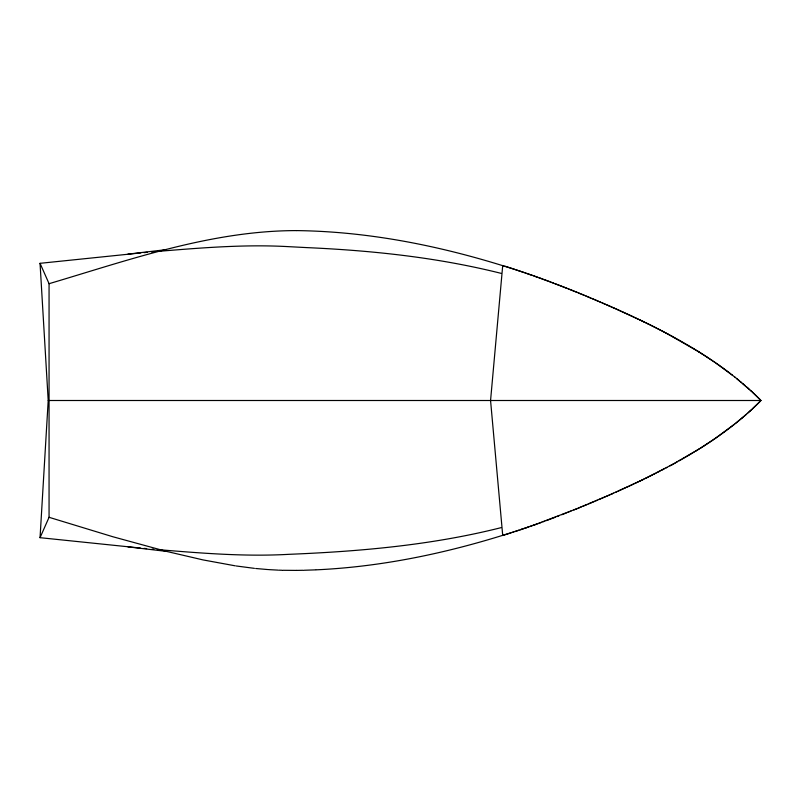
<?xml version="1.0" encoding="UTF-8"?>
<svg xmlns="http://www.w3.org/2000/svg" width="801" height="801" viewBox="0 0 801 801"><rect width="100%" height="100%" fill="white"/><g stroke="black" fill="none" stroke-linecap="round" stroke-linejoin="round"><path stroke-width="1.2" d="M140.405 548.044L40.05 537.681L48.21 400.5L40.05 263.319L140.756 252.926M511.158 532.815L502.718 535.499L490.562 400.5L502.718 265.501L503.919 265.882M40.05 537.681L49.061 517.306L49.061 283.694L40.05 263.319M760.509 400.049L760.509 400.951M755.333 394.923L760.95 400.5L757.376 404.094M760.289 401.181L758.497 402.973M758.277 403.203L755.333 406.077M757.145 404.315L751.879 409.341M755.103 406.297L754.182 407.178M753.951 407.389L752.57 408.7M751.939 409.281L750.006 411.063M751.528 409.661L746.232 414.437M749.776 411.273L748.134 412.755M746.472 414.217L735.048 423.779M745.991 414.648L744.319 416.099M743.358 416.931L742.397 417.752M742.157 417.952L740.945 418.973M739.964 419.784L738.752 420.795M738.502 420.996L735.799 423.188M734.827 423.949L714.933 438.648M734.307 424.37L730.312 427.484M730.061 427.674L729.551 428.064M729.3 428.255L728.55 428.825M728.289 429.026L726.517 430.347M726.267 430.537L725.506 431.108M725.245 431.298L724.484 431.859M724.224 432.049L722.432 433.351M722.182 433.541L721.661 433.912M720.89 434.462L721.411 434.092M720.64 434.643L719.348 435.564M719.088 435.744L717.786 436.655M717.536 436.835L715.714 438.107M715.473 438.247L714.402 438.998M713.881 439.359L714.612 438.838M713.621 439.539L713.1 439.899M714.192 439.128L711.789 440.78M711.518 440.961L709.416 442.362M712.469 440.3L700.905 447.869M709.155 442.542L708.094 443.243M707.834 443.414L706.772 444.104M706.502 444.285L705.711 444.795M705.441 444.976L704.379 445.656M704.109 445.827L703.048 446.517M702.777 446.688L701.436 447.529M700.364 448.21L701.145 447.689M700.645 448.009L699.023 449.051M698.492 449.381L699.133 448.96M698.622 449.271L672.75 464.31L642.022 480.059M697.951 449.721L696.329 450.713M696.059 450.883L695.528 451.213M694.437 451.874L693.356 452.525M692.815 452.855L691.463 453.676M690.913 453.997L689.821 454.648M689.551 454.808L688.46 455.449M688.189 455.609L686.827 456.41M686.547 456.57L685.456 457.211M684.084 458.002L684.905 457.521M683.533 458.312L682.162 459.103M681.331 459.574L680.78 459.884M680.229 460.195L679.128 460.815M677.195 461.897L676.084 462.517M675.804 462.668L674.973 463.128M674.142 463.589L673.311 464.039M673.03 464.2L672.199 464.65M671.088 465.251L671.919 464.8M670.807 465.401L669.966 465.852M666.903 467.494L666.062 467.944M664.099 468.975L663.538 469.276M663.258 469.416L662.697 469.706M662.137 470.007L661.286 470.437M660.164 471.028L659.603 471.318M659.323 471.459L658.752 471.749M658.192 472.039L657.631 472.33M656.219 473.041L656.78 472.76M655.088 473.621L654.517 473.902M653.956 474.192L653.386 474.472M652.254 475.043L652.825 474.753M651.694 475.323L649.421 476.455M648.289 477.016L648.85 476.735M647.719 477.296L646.297 477.987M645.155 478.547L646.017 478.127M642.592 479.789L643.964 479.068M641.17 480.47L642.462 479.799M640.97 480.52L639.739 481.161M640.6 480.75L641.721 480.159M639.468 481.241L636.875 482.522M639.168 481.431L640.219 480.88M636.304 482.793L634.873 483.464M638.717 481.591L611.233 494.197M634.012 483.864L631.719 484.935M630.858 485.336L629.135 486.137M628.274 486.537L626.252 487.459M625.681 487.729L623.949 488.51M623.378 488.77L621.065 489.822M620.204 490.212L618.182 491.113M617.02 491.634L615.859 492.144M613.546 493.176L612.385 493.686M609.491 494.958L612.064 493.766M608.62 495.338L606.007 496.48M610.432 494.487L604.555 497.111M605.516 496.63L601.651 498.362M603.874 497.341L573.886 509.947M601.07 498.612L598.737 499.614M597.286 500.235L595.824 500.855M594.662 501.356L591.448 502.708M590.868 502.948L588.535 503.929M587.073 504.54L585.611 505.151M585.02 505.391L582.687 506.362M581.216 506.963L578.292 508.154M577.411 508.515L575.358 509.346M574.998 509.416L534.828 524.775M570.953 511.118L569.481 511.709M567.709 512.41L568.6 512.059M566.237 512.99L566.828 512.76M565.356 513.331L561.821 514.723M558.868 515.864L557.096 516.545M555.614 517.106L554.132 517.676M553.841 517.786L551.178 518.788M550.587 519.018L547.914 520.009M546.132 520.67L547.614 520.119M543.168 521.771L544.65 521.221M541.676 522.312L539.894 522.963M538.102 523.604L538.703 523.393M536.62 524.134L537.211 523.924M534.227 524.985L536.34 524.144M533.035 525.406L535.058 524.605M532.515 525.506L526.167 527.809M533.786 525.055L529.751 526.567M527.959 527.188L528.56 526.978M527.769 527.158L524.365 528.42M525.957 527.779L522.572 529.03M524.144 528.4L520.77 529.641M520.47 529.741L522.332 529.02M521.421 529.331C455.118 551.338 386.142 566.627 316.215 569.831M518.978 530.242L516.875 530.943M516.275 531.143L514.773 531.644M512.36 532.425L513.561 532.034M49.061 283.694C129.712 259.784 211.314 230.668 296.44 230.598M501.306 527.599C431.909 545.131 360.3 551.418 288.971 554.322C245.066 556.815 201.111 553.171 157.366 549.566M127.91 254.137L166.418 249.622M143.97 252.625L147.184 252.335M151.469 251.955L154.683 251.674M157.897 251.394C201.221 247.839 244.756 244.215 288.23 246.638L306.433 247.589C371.954 250.503 437.576 257.401 501.306 273.401M315.684 569.861L304.16 570.262M303.329 570.282L296.53 570.402M296.44 570.402L282.743 570.292M48.21 400.5L490.412 400.5M490.562 400.5L760.95 400.5M296.53 230.598C372.235 231.519 447.168 247.269 518.898 270.828M282.012 570.272L278.868 570.162M278.007 570.122L268.395 569.601M267.714 569.551L255.669 568.49M152.01 549.096L153.792 549.246M143.97 548.375L146.653 548.615M254.428 568.36L236.225 565.977M127.91 546.863L166.418 551.378L203.074 559.919L235.234 565.826M166.418 551.378L112.821 536.74L49.061 517.306M505.131 266.262L506.643 266.733M507.243 266.923L514.773 269.356M515.373 269.557L522.332 271.98M519.268 270.858L524.144 272.6M522.873 272.07L525.957 273.221M524.965 272.781L527.769 273.842M526.768 273.401L529.952 274.603M528.26 273.922L531.233 275.043M530.052 274.543L532.515 275.494M531.844 275.174L536.34 276.856M533.636 275.804L537.611 277.306M536.91 276.966L544.49 279.809M539.594 277.937L538.402 277.506M540.194 278.147L542.567 279.018M543.458 279.339L547.283 280.841M545.241 280L558.437 285.056M548.214 281.101L550.287 281.872M551.468 282.322L553.541 283.103M554.733 283.554L563.193 286.898M559.158 285.256L561.521 286.167M562.112 286.398L565.166 287.669M563.884 287.088L567.138 288.44M565.356 287.669L569.1 289.221M568.299 288.831L576.96 292.375M569.771 289.411L573.296 290.823M574.177 291.174L575.058 291.534M575.649 291.764L577.301 292.515M578.582 292.956L590.617 298.012M577.11 292.365L580.635 293.877M581.516 294.157L584.44 295.369M585.901 295.97L588.244 296.951M588.825 297.191L603.874 303.659M591.739 298.413L594.082 299.404M594.662 299.644L598.447 301.256M599.318 301.637L600.78 302.257M602.232 302.888L605.516 304.37M606.297 304.65L612.064 307.234M607.158 305.081L604.555 303.889M607.749 305.281L608.91 305.782M610.943 306.673L609.201 305.912M611.523 306.933L613.706 307.954M613.836 307.954L638.717 319.409M612.675 307.444L615.338 308.675M617.891 309.757L616.149 308.976M618.462 310.017L620.485 310.918M622.798 311.959L621.356 311.309M623.378 312.23L628.845 314.733M629.416 314.993L631.148 315.794M631.719 316.065L633.441 316.866M634.302 317.266L639.468 319.759M639.448 319.709L640.219 320.12M640.6 320.25L641.721 320.841M640.97 320.48L639.739 319.839M641.451 320.66L642.462 321.201M642.592 321.211L644.715 322.292M642.022 320.941L643.964 321.932M644.014 321.902L647.418 323.614M645.446 322.593L646.017 322.873M646.577 323.153L651.453 325.606M647.719 323.704L649.14 324.405M649.711 324.685L650.272 324.976M650.843 325.256L661.856 330.893M651.974 325.817L653.105 326.387M653.386 326.528L655.649 327.669M656.219 327.959L656.78 328.24M657.351 328.53L658.472 329.111M659.603 329.682L658.752 329.251M660.725 330.262L659.884 329.832M661.286 330.563L665.661 332.886M662.417 331.143L663.538 331.724M663.819 331.874L664.66 332.315M665.22 332.615L666.672 333.426M666.062 333.056L698.622 351.729M666.903 333.506L668.014 334.097M668.294 334.247L668.855 334.548M669.135 334.698L670.807 335.599M671.368 335.899L671.919 336.2M672.199 336.35L672.75 336.65M673.03 336.8L674.422 337.561M674.702 337.722L675.533 338.172M675.804 338.332L676.915 338.943M677.466 339.254L678.577 339.874M678.847 340.024L679.959 340.645M680.51 340.956L681.611 341.586M681.881 341.737L683.263 342.528M683.814 342.838L684.905 343.479M685.175 343.629L686.547 344.43M686.827 344.59L687.919 345.231M688.189 345.391L689.551 346.192M689.821 346.352L692.815 348.145M693.085 348.305L694.167 348.966M694.437 349.126L697.681 351.118M697.951 351.279L699.133 352.04M699.293 352.12L700.144 352.68M699.633 352.36L698.762 351.779M699.834 352.45L715.043 362.463M700.364 352.79L701.656 353.631M701.706 353.641L702.247 353.972M702.507 354.142L703.048 354.483M703.308 354.653L704.379 355.344M704.64 355.514L705.441 356.024M705.711 356.205L706.772 356.896M707.033 357.066L707.834 357.586M708.094 357.757L709.155 358.458M709.416 358.638L710.467 359.339M710.737 359.509L711.518 360.039M711.789 360.22L712.9 360.991M713.621 361.461L714.142 361.822M715.193 362.533L734.827 377.051M714.933 362.352L715.473 362.753M716.234 363.253L716.755 363.614M717.536 364.165L717.015 363.794M717.786 364.345L718.307 364.705M719.088 365.256L718.567 364.886M719.348 365.436L721.15 366.728M721.411 366.908L722.182 367.459M722.432 367.649L723.203 368.21M723.463 368.39L724.224 368.951M724.484 369.141L725.245 369.702M725.506 369.892L726.267 370.462M726.517 370.653L727.278 371.213M727.538 371.404L729.3 372.745M729.551 372.936L730.061 373.326M730.312 373.516L730.812 373.897M731.563 374.478L732.565 375.258M734.807 377.021L751.939 391.719M736.54 378.412L737.771 379.404M738.011 379.604L739.233 380.605M740.214 381.416L741.426 382.437M742.397 383.248L743.358 384.069M743.598 384.28L745.28 385.732M746.232 386.563L747.894 388.034M748.134 388.245L749.776 389.727M750.717 390.578L755.103 394.703M752.57 392.3L759.168 398.698M759.398 398.918L760.289 399.819"/></g></svg>
